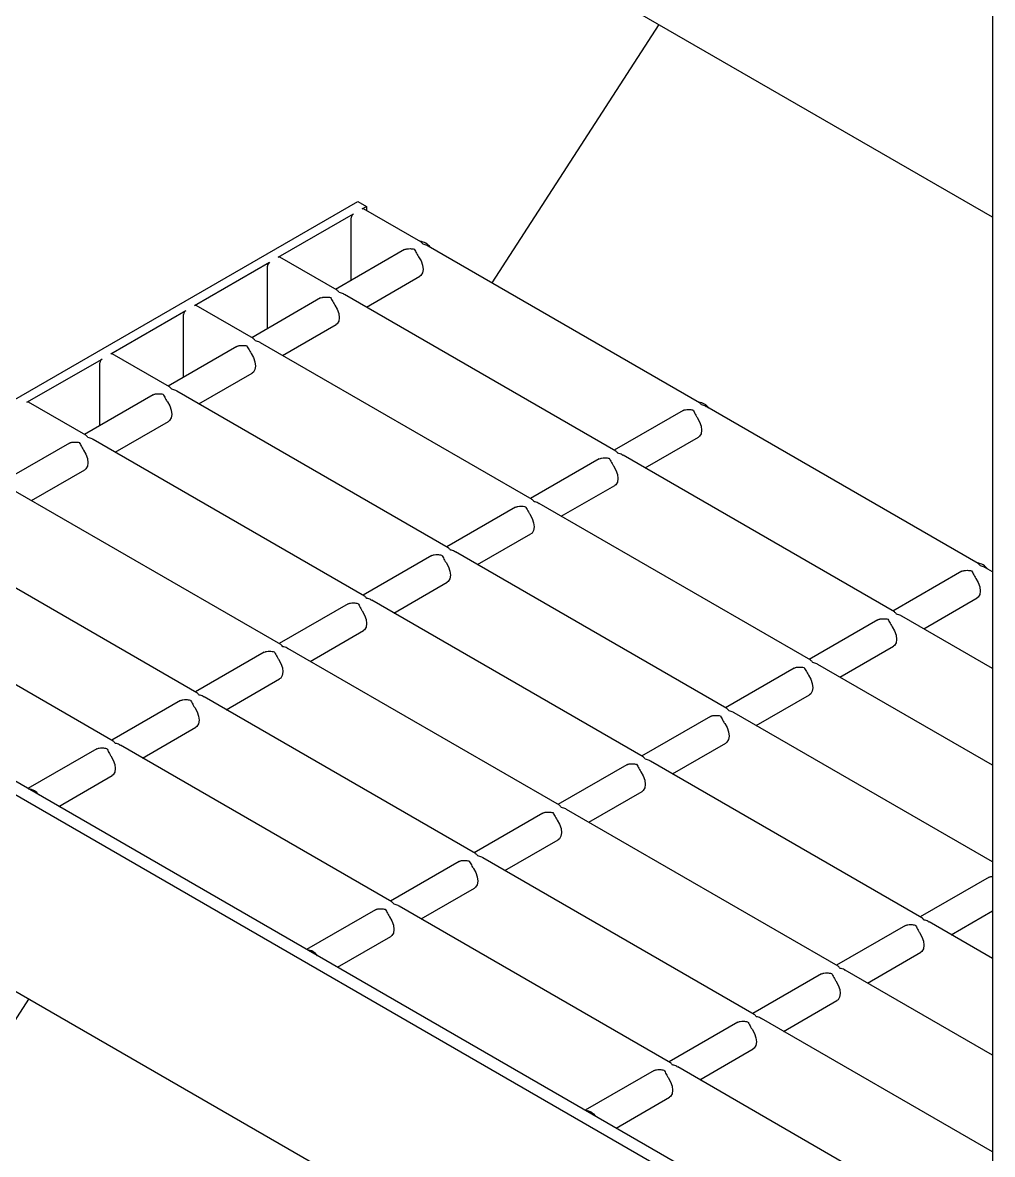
# Model space of a CAD drawing. Header units: millimetres. Extents: x 1293 to 41893, y 1011 to 26911.
# Drawn here: x 34844 to 35094, y 8206.7 to 8498.6 of the extents above; entities that cross this region are included whole.
import ezdxf

# ---------------------------------------------------------------- set-up
doc = ezdxf.new("R2010")
doc.units = ezdxf.units.MM
doc.header["$LTSCALE"] = 50
doc.layers.add('PASILLOS', color=2, linetype='Continuous')

msp = doc.modelspace()

# ---------------------------------------------------------------- linework, layer by layer
at = {"layer": 'PASILLOS', "linetype": 'Continuous', "lineweight": 25}
for p, q in [((35094.0444578, 8448.4187287), (34897.0391196, 8562.1474897)), ((35094.0444578, 8524.8622348), (35094.0444578, 7990.3312777)), ((35008.0706015, 8498.0503796), (34965.0149759, 8431.4756617)), ((34732.2879539, 8338.1013198), (34930.4148546, 8452.477545)), ((34930.4148546, 8452.477545), (34932.6634542, 8451.1794561)), ((34909.945881, 8438.0648803), (34929.2958581, 8449.2353843)), ((34931.5409221, 8450.5314321), (34932.6634542, 8451.1794561)), ((34946.7096436, 8442.0431051), (34931.9377649, 8450.5707291)), ((34932.6634542, 8451.1794561), (34932.6634542, 8450.1517976)), ((34928.7345921, 8432.1086493), (34928.7345921, 8448.263243)), ((34942.4658266, 8440.0355222), (34924.7315002, 8429.7977135)), ((34942.4658266, 8440.0355222), (34942.7662423, 8440.1629438)), ((35018.5516925, 8400.569573), (34948.5824244, 8440.9619718)), ((34888.3508399, 8425.5983284), (34907.700817, 8436.7688324)), ((34925.1146025, 8429.5765532), (34910.3427238, 8438.1041773)), ((34907.139551, 8419.6420974), (34907.139551, 8435.7966911)), ((34932.6696453, 8425.2151199), (34946.434254, 8433.1612594)), ((34996.9566514, 8388.1030212), (34926.9873833, 8428.4954199)), ((34903.5195614, 8417.1100014), (34888.7476827, 8425.6376254)), ((34920.8707855, 8427.5689703), (34903.1364591, 8417.3311616)), ((34920.8707855, 8427.5689703), (34921.1712012, 8427.6963919)), ((34866.7557988, 8413.1317765), (34886.1057759, 8424.3022805)), ((34885.5445099, 8407.1755455), (34885.5445099, 8423.3301393)), ((34911.0746042, 8412.748568), (34924.839213, 8420.6947075)), ((34899.2757444, 8415.1024185), (34881.541418, 8404.8646098)), ((34899.2757444, 8415.1024185), (34899.5761601, 8415.22984)), ((34975.3616103, 8375.6364693), (34905.3923422, 8416.028868)), ((34845.1607577, 8400.6652247), (34864.5107348, 8411.8357286)), ((34863.9494688, 8394.7089937), (34863.9494688, 8410.8635874)), ((34881.9245203, 8404.6434495), (34867.1526416, 8413.1710735)), ((34889.4795631, 8400.2820161), (34903.2441719, 8408.2281556)), ((34877.6807033, 8402.6358666), (34859.9463769, 8392.3980579)), ((34877.6807033, 8402.6358666), (34877.981119, 8402.7632882)), ((34953.7665692, 8363.1699174), (34883.7973011, 8403.5623162)), ((34860.3294792, 8392.1768976), (34845.5576005, 8400.7045217)), ((35090.3937415, 8359.0960409), (35020.4244733, 8399.4884397)), ((35014.3078755, 8398.5619901), (34996.5735491, 8388.3241814)), ((35014.3078755, 8398.5619901), (35014.6082913, 8398.6894117)), ((34867.884522, 8387.8154643), (34881.6491308, 8395.7616038)), ((34856.0856622, 8390.1693147), (34838.3513358, 8379.931506)), ((34856.0856622, 8390.1693147), (34856.3860779, 8390.2967363)), ((34932.1715281, 8350.7033656), (34862.20226, 8391.0957643)), ((35004.5116942, 8383.7415878), (35018.276303, 8391.6877273)), ((34992.7128344, 8386.0954383), (34974.978508, 8375.8576295)), ((34992.7128344, 8386.0954383), (34993.0132502, 8386.2228598)), ((35068.7987004, 8346.6294891), (34998.8294322, 8387.0218878)), ((34846.2894809, 8375.3489124), (34860.0540897, 8383.2950519)), ((34910.576487, 8338.2368137), (34840.6072189, 8378.6292124)), ((34982.9166531, 8371.2750359), (34996.6812619, 8379.2211754)), ((34971.1177934, 8373.6288864), (34953.3834669, 8363.3910777)), ((34971.1177934, 8373.6288864), (34971.4182091, 8373.756308)), ((35047.2036593, 8334.1629372), (34977.2343911, 8374.5553359)), ((34961.321612, 8358.808484), (34975.0862208, 8366.7546236)), ((34888.9814459, 8325.7702618), (34819.0121778, 8366.1626606)), ((34949.5227523, 8361.1623345), (34931.7884258, 8350.9245258)), ((34949.5227523, 8361.1623345), (34949.823168, 8361.2897561)), ((35025.6086182, 8321.6963853), (34955.63935, 8362.0887841)), ((35094.0444578, 8356.9885273), (35092.2665223, 8358.0149076)), ((35086.1499245, 8357.0884581), (35068.4155981, 8346.8506493)), ((35086.1499245, 8357.0884581), (35086.4503402, 8357.2158796)), ((34867.3864048, 8313.30371), (34797.4171367, 8353.6961087)), ((34939.7265709, 8346.3419322), (34953.4911797, 8354.2880717)), ((35094.0444578, 8154.0151882), (34755.9742633, 8349.1789573)), ((35094.0444578, 8157.5236974), (34759.1774361, 8350.8383142)), ((35004.0135771, 8309.2298335), (34934.0443089, 8349.6222322)), ((35076.3537432, 8342.2680557), (35090.118352, 8350.2141952)), ((34927.9277112, 8348.6957827), (34910.1933847, 8338.4579739)), ((34927.9277112, 8348.6957827), (34928.2281269, 8348.8232042)), ((35064.5548834, 8344.6219062), (35046.820557, 8334.3840975)), ((35064.5548834, 8344.6219062), (35064.8552991, 8344.7493278)), ((35094.0444578, 8332.0554235), (35070.6714812, 8345.5483557)), ((34918.1315298, 8333.8753803), (34931.8961386, 8341.8215198)), ((35054.7587021, 8329.8015038), (35068.5233109, 8337.7476433)), ((34906.3326701, 8336.2292308), (34888.5983436, 8325.9914221)), ((34906.3326701, 8336.2292308), (34906.6330858, 8336.3566524)), ((34982.418536, 8296.7632816), (34912.4492678, 8337.1556803)), ((35042.9598423, 8332.1553543), (35025.2255159, 8321.9175456)), ((35042.9598423, 8332.1553543), (35043.260258, 8332.2827759)), ((35094.0444578, 8307.1223198), (35049.0764401, 8333.0818039)), ((34896.5364887, 8321.4088284), (34910.3010975, 8329.354968)), ((34884.737629, 8323.7626789), (34867.0033025, 8313.5248702)), ((34884.737629, 8323.7626789), (34885.0380447, 8323.8901005)), ((34960.8234949, 8284.2967297), (34890.8542267, 8324.6891285)), ((35033.163661, 8317.334952), (35046.9282698, 8325.2810915)), ((35094.0444578, 8282.189216), (35027.481399, 8320.615252)), ((35021.3648012, 8319.6888025), (35003.6304748, 8309.4509937)), ((35021.3648012, 8319.6888025), (35021.6652169, 8319.816224)), ((34874.9414477, 8308.9422766), (34888.7060564, 8316.8884161)), ((34863.1425879, 8311.2961271), (34845.4082614, 8301.0583183)), ((34863.1425879, 8311.2961271), (34863.4430036, 8311.4235486)), ((34939.2284538, 8271.8301779), (34869.2591856, 8312.2225766)), ((35011.5686199, 8304.8684001), (35025.3332287, 8312.8145396)), ((35094.0444578, 8103.3385645), (34734.5365535, 8310.8780601)), ((34999.7697601, 8307.2222506), (34982.0354337, 8296.9844419)), ((34999.7697601, 8307.2222506), (35000.0701758, 8307.3496721)), ((35075.8556261, 8267.7563014), (35005.8863579, 8308.1487001)), ((34853.3464066, 8296.4757247), (34867.1110153, 8304.4218642)), ((34989.9735788, 8292.4018482), (35003.7381876, 8300.3479877)), ((34978.174719, 8294.7556987), (34960.4403926, 8284.51789)), ((34978.174719, 8294.7556987), (34978.4751347, 8294.8831203)), ((35054.260585, 8255.2897495), (34984.2913168, 8295.6821483)), ((34968.3785377, 8279.9352964), (34982.1431465, 8287.8814359)), ((34956.5796779, 8282.2891468), (34938.8453515, 8272.0513381)), ((34956.5796779, 8282.2891468), (34956.8800936, 8282.4165684)), ((35032.6655439, 8242.8231977), (34962.6962757, 8283.2155964)), ((35093.2068502, 8278.2152704), (35075.4725238, 8267.9774616)), ((35093.2068502, 8278.2152704), (35093.5072659, 8278.3426919)), ((34946.7834966, 8267.4687445), (34960.5481054, 8275.414884)), ((35011.0705028, 8230.3566458), (34941.1012346, 8270.7490445)), ((34934.9846368, 8269.822595), (34917.2503104, 8259.5847863)), ((34934.9846368, 8269.822595), (34935.2850525, 8269.9500165)), ((35083.4106689, 8263.394868), (35094.0444578, 8269.5336237)), ((35071.6118091, 8265.7487185), (35053.8774827, 8255.5109098)), ((35071.6118091, 8265.7487185), (35071.9122248, 8265.8761401)), ((35094.0444578, 8257.2561123), (35077.7284069, 8266.6751681)), ((34925.1884555, 8255.0021926), (34938.9530643, 8262.9483321)), ((35061.8156278, 8250.9283161), (35075.5802366, 8258.8744557)), ((35050.016768, 8253.2821666), (35032.2824416, 8243.0443579)), ((35050.016768, 8253.2821666), (35050.3171837, 8253.4095882)), ((35094.0444578, 8232.3230086), (35056.1333658, 8254.2086162)), ((34845.5680354, 8246.7809499), (34802.5124097, 8180.2062321)), ((35040.2205867, 8238.4617643), (35053.9851955, 8246.4079038)), ((35094.0444578, 8207.3899048), (35034.5383247, 8241.7420643)), ((35028.4217269, 8240.8156148), (35010.6874005, 8230.577806)), ((35028.4217269, 8240.8156148), (35028.7221426, 8240.9430363)), ((35018.6255456, 8225.9952124), (35032.3901544, 8233.9413519)), ((35006.8266858, 8228.3490629), (34989.0923594, 8218.1112542)), ((35006.8266858, 8228.3490629), (35007.1271015, 8228.4764845)), ((35082.9125517, 8188.8831137), (35012.9432836, 8229.2755124)), ((34997.0305045, 8213.5286605), (35010.7951133, 8221.4748001))]:
    msp.add_line(p, q, dxfattribs=at)
at = {"layer": 'PASILLOS', "linetype": 'Continuous', "lineweight": 25, "flags": 128}
for points in [[(34946.1338383, 8438.218872), (34946.7421215, 8437.1450084), (34947.1287203, 8436.0182774), (34947.256244, 8434.9476535), (34947.1123587, 8434.0366847), (34946.7109808, 8433.3734777), (34946.434254, 8433.1612594)], [(34924.5387972, 8425.7523201), (34925.1470804, 8424.6784566), (34925.5336792, 8423.5517255), (34925.6612029, 8422.4811016), (34925.5173177, 8421.5701329), (34925.1159397, 8420.9069258), (34924.839213, 8420.6947075)], [(34902.9437561, 8413.2857682), (34903.5520393, 8412.2119047), (34903.9386381, 8411.0851737), (34904.0661618, 8410.0145498), (34903.9222766, 8409.103581), (34903.5208986, 8408.440374), (34903.2441719, 8408.2281556)], [(34881.348715, 8400.8192164), (34881.9569982, 8399.7453528), (34882.343597, 8398.6186218), (34882.4711207, 8397.5479979), (34882.3272355, 8396.6370291), (34881.9258575, 8395.9738221), (34881.6491308, 8395.7616038)], [(35017.9758873, 8396.7453399), (35018.5841705, 8395.6714763), (35018.9707693, 8394.5447453), (35019.098293, 8393.4741214), (35018.9544077, 8392.5631526), (35018.5530297, 8391.8999456), (35018.276303, 8391.6877273)], [(34859.7536739, 8388.3526645), (34860.3619571, 8387.278801), (34860.7485559, 8386.1520699), (34860.8760796, 8385.081446), (34860.7321944, 8384.1704772), (34860.3308164, 8383.5072702), (34860.0540897, 8383.2950519)], [(34996.3808462, 8384.278788), (34996.9891294, 8383.2049245), (34997.3757282, 8382.0781935), (34997.5032519, 8381.0075695), (34997.3593666, 8380.0966008), (34996.9579886, 8379.4333937), (34996.6812619, 8379.2211754)], [(34974.7858051, 8371.8122361), (34975.3940883, 8370.7383726), (34975.7806871, 8369.6116416), (34975.9082108, 8368.5410177), (34975.7643255, 8367.6300489), (34975.3629475, 8366.9668419), (34975.0862208, 8366.7546236)], [(34953.190764, 8359.3456843), (34953.7990472, 8358.2718207), (34954.185646, 8357.1450897), (34954.3131697, 8356.0744658), (34954.1692844, 8355.163497), (34953.7679065, 8354.50029), (34953.4911797, 8354.2880717)], [(35089.8179363, 8355.2718078), (35090.4262194, 8354.1979443), (35090.8128183, 8353.0712132), (35090.9403419, 8352.0005893), (35090.7964567, 8351.0896206), (35090.3950787, 8350.4264135), (35090.118352, 8350.2141952)], [(34931.5957229, 8346.8791324), (34932.2040061, 8345.8052689), (34932.5906049, 8344.6785379), (34932.7181286, 8343.6079139), (34932.5742433, 8342.6969452), (34932.1728654, 8342.0337381), (34931.8961386, 8341.8215198)], [(35068.2228952, 8342.8052559), (35068.8311783, 8341.7313924), (35069.2177772, 8340.6046614), (35069.3453008, 8339.5340375), (35069.2014156, 8338.6230687), (35068.8000376, 8337.9598617), (35068.5233109, 8337.7476433)], [(34910.0006818, 8334.4125805), (34910.608965, 8333.338717), (34910.9955638, 8332.211986), (34911.1230875, 8331.1413621), (34910.9792022, 8330.2303933), (34910.5778243, 8329.5671863), (34910.3010975, 8329.354968)], [(35046.6278541, 8330.3387041), (35047.2361372, 8329.2648405), (35047.6227361, 8328.1381095), (35047.7502597, 8327.0674856), (35047.6063745, 8326.1565168), (35047.2049965, 8325.4933098), (35046.9282698, 8325.2810915)], [(34888.4056407, 8321.9460287), (34889.0139239, 8320.8721651), (34889.4005227, 8319.7454341), (34889.5280464, 8318.6748102), (34889.3841611, 8317.7638414), (34888.9827832, 8317.1006344), (34888.7060564, 8316.8884161)], [(35025.032813, 8317.8721522), (35025.6410961, 8316.7982887), (35026.027695, 8315.6715576), (35026.1552187, 8314.6009337), (35026.0113334, 8313.689965), (35025.6099554, 8313.0267579), (35025.3332287, 8312.8145396)], [(34866.8105996, 8309.4794768), (34867.4188828, 8308.4056133), (34867.8054816, 8307.2788823), (34867.9330053, 8306.2082583), (34867.78912, 8305.2972896), (34867.3877421, 8304.6340825), (34867.1110153, 8304.4218642)], [(35003.4377719, 8305.4056003), (35004.046055, 8304.3317368), (35004.4326539, 8303.2050058), (35004.5601776, 8302.1343819), (35004.4162923, 8301.2234131), (35004.0149143, 8300.5602061), (35003.7381876, 8300.3479877)], [(34981.8427308, 8292.9390485), (34982.4510139, 8291.8651849), (34982.8376128, 8290.7384539), (34982.9651365, 8289.66783), (34982.8212512, 8288.7568612), (34982.4198732, 8288.0936542), (34982.1431465, 8287.8814359)], [(34960.2476897, 8280.4724966), (34960.8559728, 8279.3986331), (34961.2425717, 8278.271902), (34961.3700954, 8277.2012781), (34961.2262101, 8276.2903094), (34960.8248321, 8275.6271023), (34960.5481054, 8275.414884)], [(34938.6526486, 8268.0059447), (34939.2609317, 8266.9320812), (34939.6475306, 8265.8053502), (34939.7750543, 8264.7347263), (34939.631169, 8263.8237575), (34939.229791, 8263.1605505), (34938.9530643, 8262.9483321)], [(35075.2798209, 8263.9320683), (35075.888104, 8262.8582047), (35076.2747028, 8261.7314737), (35076.4022265, 8260.6608498), (35076.2583413, 8259.749881), (35075.8569633, 8259.086674), (35075.5802366, 8258.8744557)], [(35053.6847798, 8251.4655164), (35054.2930629, 8250.3916528), (35054.6796617, 8249.2649218), (35054.8071854, 8248.1942979), (35054.6633002, 8247.2833291), (35054.2619222, 8246.6201221), (35053.9851955, 8246.4079038)], [(35032.0897387, 8238.9989645), (35032.6980218, 8237.925101), (35033.0846206, 8236.79837), (35033.2121443, 8235.727746), (35033.0682591, 8234.8167773), (35032.6668811, 8234.1535702), (35032.3901544, 8233.9413519)], [(35010.4946976, 8226.5324126), (35011.1029807, 8225.4585491), (35011.4895796, 8224.3318181), (35011.6171032, 8223.2611942), (35011.473218, 8222.3502254), (35011.07184, 8221.6870184), (35010.7951133, 8221.4748001)]]:
    msp.add_lwpolyline(points, dxfattribs=at)
at = {"layer": 'PASILLOS', "linetype": 'Continuous', "lineweight": 25}
for centre, radius, start, end in [((34929.9531699, 8448.207791), 1.2198388, 122.60547834, 177.394521514), ((34931.7734274, 8450.2068826), 0.3992382, 65.692880953, 125.617577477), ((34946.1662904, 8438.5429494), 3.6366978, 35.264662608, 84.740713925), ((34908.3581288, 8435.7412391), 1.2198388, 122.60547834, 177.394521514), ((34910.1783863, 8437.7403307), 0.3992382, 65.692880955, 125.617577475), ((34888.5833452, 8425.2737788), 0.3992382, 65.692880955, 125.617577476), ((34886.7630877, 8423.2746872), 1.2198388, 122.60547834, 177.394521514), ((34865.1680466, 8410.8081354), 1.2198388, 122.605478339, 177.394521515), ((34866.9883041, 8412.807227), 0.3992382, 65.692880952, 125.617577475), ((34845.393263, 8400.3406751), 0.3992382, 65.692880953, 125.617577475), ((35018.0083393, 8397.0694173), 3.6366978, 35.264662608, 84.740713925), ((35089.8503883, 8355.5958852), 3.6366978, 35.264662608, 84.740713925), ((34845.2480106, 8297.3370023), 3.6366978, 35.264662608, 84.740713925), ((34917.0900595, 8255.8634703), 3.6366978, 35.264662608, 84.740713925), ((34988.9321085, 8214.3899382), 3.6366978, 35.264662608, 84.740713925)]:
    msp.add_arc(centre, radius, start, end, dxfattribs=at)
for points, knots in [([(34942.7662423, 8440.1629438), (34942.8628649, 8440.1871809), (34943.1797404, 8440.2666668), (34943.953881, 8440.3222026), (34944.6439189, 8440.243775), (34945.0073829, 8440.1639112), (34945.0113063, 8440.1630491)], [0, 0, 0, 0, 0.1723614537, 0.5652622383, 0.9953071929, 1, 1, 1, 1]), ([(34945.0113063, 8440.1630491), (34945.0128049, 8440.1607812), (34945.2003906, 8439.8768962), (34945.4796041, 8439.349023), (34945.868121, 8438.6233355), (34946.0680256, 8438.3190493), (34946.1338383, 8438.218872)], [0, 0, 0, 0, 0.0046971273, 0.5879730072, 0.8643521995, 1, 1, 1, 1]), ([(34947.2563704, 8441.459097), (34947.2548721, 8441.4613601), (34947.0805221, 8441.7247211), (34946.8915058, 8441.8759537), (34946.7041138, 8442.0258868)], [0, 0, 0, 0, 0.0085933525, 1, 1, 1, 1]), ([(34948.5649779, 8440.9368556), (34948.4884535, 8440.9910694), (34948.09963, 8441.2665324), (34947.6236824, 8441.3776947), (34947.260293, 8441.4582277), (34947.2563704, 8441.459097)], [0, 0, 0, 0, 0.1951000564, 0.9913114514, 1, 1, 1, 1]), ([(34925.6613293, 8428.9925451), (34925.659831, 8428.9948083), (34925.485481, 8429.2581692), (34925.2964647, 8429.4094018), (34925.1090727, 8429.5593349)], [0, 0, 0, 0, 0.0085933525, 1, 1, 1, 1]), ([(34926.9699368, 8428.4703037), (34926.8934124, 8428.5245176), (34926.5045889, 8428.7999805), (34926.0286413, 8428.9111428), (34925.6652519, 8428.9916758), (34925.6613293, 8428.9925451)], [0, 0, 0, 0, 0.1951000564, 0.9913114514, 1, 1, 1, 1]), ([(34921.1712012, 8427.6963919), (34921.2678238, 8427.720629), (34921.5846993, 8427.800115), (34922.3588399, 8427.8556507), (34923.0488778, 8427.7772232), (34923.4123418, 8427.6973593), (34923.4162652, 8427.6964972)], [0, 0, 0, 0, 0.1723614537, 0.5652622383, 0.9953071929, 1, 1, 1, 1]), ([(34923.4162652, 8427.6964972), (34923.4177638, 8427.6942294), (34923.6053495, 8427.4103444), (34923.884563, 8426.8824712), (34924.2730799, 8426.1567836), (34924.4729845, 8425.8524974), (34924.5387972, 8425.7523201)], [0, 0, 0, 0, 0.0046971273, 0.5879730072, 0.8643521995, 1, 1, 1, 1]), ([(34904.0662882, 8416.5259933), (34904.0647899, 8416.5282564), (34903.8904399, 8416.7916173), (34903.7014236, 8416.94285), (34903.5140316, 8417.092783)], [0, 0, 0, 0, 0.0085933525, 1, 1, 1, 1]), ([(34905.3748957, 8416.0037518), (34905.2983713, 8416.0579657), (34904.9095478, 8416.3334287), (34904.4336002, 8416.4445909), (34904.0702108, 8416.5251239), (34904.0662882, 8416.5259933)], [0, 0, 0, 0, 0.1951000564, 0.9913114514, 1, 1, 1, 1]), ([(34899.5761601, 8415.22984), (34899.6727827, 8415.2540771), (34899.9896582, 8415.3335631), (34900.7637988, 8415.3890988), (34901.4538367, 8415.3106713), (34901.8173007, 8415.2308075), (34901.8212241, 8415.2299454)], [0, 0, 0, 0, 0.1723614537, 0.5652622383, 0.9953071929, 1, 1, 1, 1]), ([(34901.8212241, 8415.2299454), (34901.8227227, 8415.2276775), (34902.0103084, 8414.9437925), (34902.2895219, 8414.4159193), (34902.6780388, 8413.6902317), (34902.8779434, 8413.3859455), (34902.9437561, 8413.2857682)], [0, 0, 0, 0, 0.0046971273, 0.5879730072, 0.8643521995, 1, 1, 1, 1]), ([(34882.4712471, 8404.0594414), (34882.4697488, 8404.0617045), (34882.2953988, 8404.3250655), (34882.1063825, 8404.4762981), (34881.9189905, 8404.6262312)], [0, 0, 0, 0, 0.0085933525, 1, 1, 1, 1]), ([(34877.981119, 8402.7632882), (34878.0777416, 8402.7875253), (34878.3946171, 8402.8670112), (34879.1687578, 8402.922547), (34879.8587956, 8402.8441194), (34880.2222596, 8402.7642556), (34880.226183, 8402.7633935)], [0, 0, 0, 0, 0.1723614537, 0.5652622383, 0.9953071929, 1, 1, 1, 1]), ([(34880.226183, 8402.7633935), (34880.2276816, 8402.7611256), (34880.4152673, 8402.4772406), (34880.6944808, 8401.9493674), (34881.0829977, 8401.2236799), (34881.2829023, 8400.9193937), (34881.348715, 8400.8192164)], [0, 0, 0, 0, 0.0046971273, 0.5879730072, 0.8643521995, 1, 1, 1, 1]), ([(34883.7798546, 8403.5372), (34883.7033302, 8403.5914138), (34883.3145067, 8403.8668768), (34882.8385591, 8403.9780391), (34882.4751697, 8404.0585721), (34882.4712471, 8404.0594414)], [0, 0, 0, 0, 0.1951000564, 0.9913114514, 1, 1, 1, 1]), ([(35014.6082913, 8398.6894117), (35014.7049139, 8398.7136488), (35015.0217893, 8398.7931348), (35015.79593, 8398.8486705), (35016.4859679, 8398.770243), (35016.8494319, 8398.6903791), (35016.8533553, 8398.689517)], [0, 0, 0, 0, 0.17236145368, 0.56526223836, 0.99530719289, 1, 1, 1, 1]), ([(35019.0984193, 8399.9855649), (35019.0969211, 8399.9878281), (35018.9225711, 8400.251189), (35018.7335548, 8400.4024216), (35018.5461628, 8400.5523547)], [0, 0, 0, 0, 0.0085933525, 1, 1, 1, 1]), ([(35020.4070269, 8399.4633235), (35020.3305025, 8399.5175374), (35019.941679, 8399.7930003), (35019.4657314, 8399.9041626), (35019.102342, 8399.9846956), (35019.0984193, 8399.9855649)], [0, 0, 0, 0, 0.1951000565, 0.9913114514, 1, 1, 1, 1]), ([(35016.8533553, 8398.689517), (35016.8548539, 8398.6872492), (35017.0424395, 8398.4033641), (35017.321653, 8397.8754909), (35017.71017, 8397.1498034), (35017.9100746, 8396.8455172), (35017.9758873, 8396.7453399)], [0, 0, 0, 0, 0.0046971273, 0.5879730073, 0.8643521995, 1, 1, 1, 1]), ([(34856.3860779, 8390.2967363), (34856.4827005, 8390.3209734), (34856.799576, 8390.4004594), (34857.5737167, 8390.4559951), (34858.2637545, 8390.3775676), (34858.6272185, 8390.2977037), (34858.6311419, 8390.2968416)], [0, 0, 0, 0, 0.1723614537, 0.5652622383, 0.9953071929, 1, 1, 1, 1]), ([(34858.6311419, 8390.2968416), (34858.6326405, 8390.2945738), (34858.8202262, 8390.0106888), (34859.0994397, 8389.4828155), (34859.4879566, 8388.757128), (34859.6878612, 8388.4528418), (34859.7536739, 8388.3526645)], [0, 0, 0, 0, 0.0046971273, 0.5879730072, 0.8643521995, 1, 1, 1, 1]), ([(34860.876206, 8391.5928895), (34860.8747077, 8391.5951527), (34860.7003577, 8391.8585136), (34860.5113414, 8392.0097462), (34860.3239494, 8392.1596793)], [0, 0, 0, 0, 0.0085933525, 1, 1, 1, 1]), ([(34862.1848135, 8391.0706481), (34862.1082891, 8391.124862), (34861.7194656, 8391.4003249), (34861.243518, 8391.5114872), (34860.8801286, 8391.5920202), (34860.876206, 8391.5928895)], [0, 0, 0, 0, 0.1951000564, 0.9913114514, 1, 1, 1, 1]), ([(34997.5033782, 8387.519013), (34997.50188, 8387.5212762), (34997.32753, 8387.7846371), (34997.1385137, 8387.9358698), (34996.9511217, 8388.0858028)], [0, 0, 0, 0, 0.0085933525, 1, 1, 1, 1]), ([(34998.8119858, 8386.9967716), (34998.7354614, 8387.0509855), (34998.3466379, 8387.3264485), (34997.8706903, 8387.4376107), (34997.5073009, 8387.5181437), (34997.5033782, 8387.519013)], [0, 0, 0, 0, 0.1951000565, 0.9913114514, 1, 1, 1, 1]), ([(34993.0132502, 8386.2228598), (34993.1098728, 8386.2470969), (34993.4267482, 8386.3265829), (34994.2008889, 8386.3821186), (34994.8909268, 8386.3036911), (34995.2543908, 8386.2238273), (34995.2583142, 8386.2229652)], [0, 0, 0, 0, 0.1723614537, 0.5652622384, 0.9953071929, 1, 1, 1, 1]), ([(34995.2583142, 8386.2229652), (34995.2598128, 8386.2206973), (34995.4473984, 8385.9368123), (34995.7266119, 8385.4089391), (34996.1151289, 8384.6832515), (34996.3150335, 8384.3789653), (34996.3808462, 8384.278788)], [0, 0, 0, 0, 0.0046971273, 0.5879730073, 0.8643521995, 1, 1, 1, 1]), ([(34975.9083371, 8375.0524612), (34975.9068389, 8375.0547243), (34975.7324889, 8375.3180852), (34975.5434726, 8375.4693179), (34975.3560806, 8375.6192509)], [0, 0, 0, 0, 0.0085933525, 1, 1, 1, 1]), ([(34971.4182091, 8373.756308), (34971.5148317, 8373.7805451), (34971.8317071, 8373.860031), (34972.6058478, 8373.9155667), (34973.2958857, 8373.8371392), (34973.6593497, 8373.7572754), (34973.6632731, 8373.7564133)], [0, 0, 0, 0, 0.1723614537, 0.5652622384, 0.9953071929, 1, 1, 1, 1]), ([(34973.6632731, 8373.7564133), (34973.6647717, 8373.7541454), (34973.8523573, 8373.4702604), (34974.1315708, 8372.9423872), (34974.5200878, 8372.2166996), (34974.7199924, 8371.9124134), (34974.7858051, 8371.8122361)], [0, 0, 0, 0, 0.0046971273, 0.5879730073, 0.8643521995, 1, 1, 1, 1]), ([(34977.2169447, 8374.5302197), (34977.1404203, 8374.5844336), (34976.7515968, 8374.8598966), (34976.2756492, 8374.9710588), (34975.9122598, 8375.0515919), (34975.9083371, 8375.0524612)], [0, 0, 0, 0, 0.1951000565, 0.9913114514, 1, 1, 1, 1]), ([(34949.823168, 8361.2897561), (34949.9197906, 8361.3139932), (34950.236666, 8361.3934791), (34951.0108067, 8361.4490149), (34951.7008446, 8361.3705874), (34952.0643086, 8361.2907235), (34952.068232, 8361.2898614)], [0, 0, 0, 0, 0.1723614537, 0.5652622384, 0.9953071929, 1, 1, 1, 1]), ([(34952.068232, 8361.2898614), (34952.0697306, 8361.2875936), (34952.2573163, 8361.0037085), (34952.5365297, 8360.4758353), (34952.9250467, 8359.7501478), (34953.1249513, 8359.4458616), (34953.190764, 8359.3456843)], [0, 0, 0, 0, 0.0046971273, 0.5879730073, 0.8643521995, 1, 1, 1, 1]), ([(34954.313296, 8362.5859093), (34954.3117978, 8362.5881725), (34954.1374478, 8362.8515334), (34953.9484315, 8363.002766), (34953.7610395, 8363.1526991)], [0, 0, 0, 0, 0.0085933525, 1, 1, 1, 1]), ([(34955.6219036, 8362.0636679), (34955.5453792, 8362.1178818), (34955.1565557, 8362.3933447), (34954.6806081, 8362.504507), (34954.3172187, 8362.58504), (34954.313296, 8362.5859093)], [0, 0, 0, 0, 0.1951000565, 0.9913114514, 1, 1, 1, 1]), ([(35090.9404683, 8358.5120328), (35090.93897, 8358.514296), (35090.7646201, 8358.7776569), (35090.5756038, 8358.9288895), (35090.3882118, 8359.0788226)], [0, 0, 0, 0, 0.0085933525, 1, 1, 1, 1]), ([(35092.2490758, 8357.9897914), (35092.1725515, 8358.0440053), (35091.783728, 8358.3194682), (35091.3077804, 8358.4306305), (35090.9443909, 8358.5111635), (35090.9404683, 8358.5120328)], [0, 0, 0, 0, 0.1951000565, 0.9913114514, 1, 1, 1, 1]), ([(35086.4503402, 8357.2158796), (35086.5469628, 8357.2401167), (35086.8638383, 8357.3196027), (35087.637979, 8357.3751384), (35088.3280169, 8357.2967109), (35088.6914808, 8357.216847), (35088.6954043, 8357.2159849)], [0, 0, 0, 0, 0.1723614537, 0.5652622384, 0.9953071929, 1, 1, 1, 1]), ([(35088.6954043, 8357.2159849), (35088.6969028, 8357.2137171), (35088.8844885, 8356.9298321), (35089.163702, 8356.4019589), (35089.552219, 8355.6762713), (35089.7521236, 8355.3719851), (35089.8179363, 8355.2718078)], [0, 0, 0, 0, 0.0046971273, 0.5879730074, 0.8643521995, 1, 1, 1, 1]), ([(34932.7182549, 8350.1193574), (34932.7167567, 8350.1216206), (34932.5424067, 8350.3849815), (34932.3533904, 8350.5362141), (34932.1659984, 8350.6861472)], [0, 0, 0, 0, 0.0085933525, 1, 1, 1, 1]), ([(34934.0268625, 8349.597116), (34933.9503381, 8349.6513299), (34933.5615146, 8349.9267928), (34933.085567, 8350.0379551), (34932.7221776, 8350.1184881), (34932.7182549, 8350.1193574)], [0, 0, 0, 0, 0.1951000565, 0.9913114514, 1, 1, 1, 1]), ([(34928.2281269, 8348.8232042), (34928.3247495, 8348.8474413), (34928.6416249, 8348.9269273), (34929.4157656, 8348.982463), (34930.1058035, 8348.9040355), (34930.4692675, 8348.8241717), (34930.4731909, 8348.8233096)], [0, 0, 0, 0, 0.1723614537, 0.5652622384, 0.9953071929, 1, 1, 1, 1]), ([(34930.4731909, 8348.8233096), (34930.4746895, 8348.8210417), (34930.6622752, 8348.5371567), (34930.9414887, 8348.0092835), (34931.3300056, 8347.2835959), (34931.5299102, 8346.9793097), (34931.5957229, 8346.8791324)], [0, 0, 0, 0, 0.0046971273, 0.5879730073, 0.8643521995, 1, 1, 1, 1]), ([(35069.3454272, 8346.045481), (35069.3439289, 8346.0477441), (35069.169579, 8346.311105), (35068.9805627, 8346.4623377), (35068.7931707, 8346.6122707)], [0, 0, 0, 0, 0.0085933525, 1, 1, 1, 1]), ([(35064.8552991, 8344.7493278), (35064.9519217, 8344.7735648), (35065.2687972, 8344.8530508), (35066.0429379, 8344.9085865), (35066.7329758, 8344.830159), (35067.0964397, 8344.7502952), (35067.1003632, 8344.7494331)], [0, 0, 0, 0, 0.1723614537, 0.56526223839, 0.99530719289, 1, 1, 1, 1]), ([(35067.1003632, 8344.7494331), (35067.1018617, 8344.7471652), (35067.2894474, 8344.4632802), (35067.5686609, 8343.935407), (35067.9571779, 8343.2097194), (35068.1570825, 8342.9054332), (35068.2228952, 8342.8052559)], [0, 0, 0, 0, 0.00469712726, 0.58797300735, 0.86435219951, 1, 1, 1, 1]), ([(35070.6540347, 8345.5232395), (35070.5775104, 8345.5774534), (35070.1886869, 8345.8529164), (35069.7127393, 8345.9640786), (35069.3493498, 8346.0446116), (35069.3454272, 8346.045481)], [0, 0, 0, 0, 0.19510005652, 0.99131145138, 1, 1, 1, 1]), ([(34911.1232138, 8337.6528056), (34911.1217156, 8337.6550687), (34910.9473656, 8337.9184296), (34910.7583493, 8338.0696623), (34910.5709573, 8338.2195953)], [0, 0, 0, 0, 0.0085933525, 1, 1, 1, 1]), ([(34912.4318214, 8337.1305641), (34912.355297, 8337.184778), (34911.9664735, 8337.460241), (34911.4905259, 8337.5714032), (34911.1271365, 8337.6519362), (34911.1232138, 8337.6528056)], [0, 0, 0, 0, 0.1951000565, 0.9913114514, 1, 1, 1, 1]), ([(34906.6330858, 8336.3566524), (34906.7297084, 8336.3808895), (34907.0465838, 8336.4603754), (34907.8207245, 8336.5159111), (34908.5107624, 8336.4374836), (34908.8742264, 8336.3576198), (34908.8781498, 8336.3567577)], [0, 0, 0, 0, 0.17236145368, 0.56526223836, 0.99530719289, 1, 1, 1, 1]), ([(34908.8781498, 8336.3567577), (34908.8796484, 8336.3544898), (34909.0672341, 8336.0706048), (34909.3464476, 8335.5427316), (34909.7349645, 8334.817044), (34909.9348691, 8334.5127578), (34910.0006818, 8334.4125805)], [0, 0, 0, 0, 0.0046971273, 0.5879730073, 0.8643521995, 1, 1, 1, 1]), ([(35043.260258, 8332.2827759), (35043.3568806, 8332.307013), (35043.6737561, 8332.3864989), (35044.4478968, 8332.4420347), (35045.1379347, 8332.3636071), (35045.5013986, 8332.2837433), (35045.5053221, 8332.2828812)], [0, 0, 0, 0, 0.1723614537, 0.56526223839, 0.99530719289, 1, 1, 1, 1]), ([(35045.5053221, 8332.2828812), (35045.5068206, 8332.2806133), (35045.6944063, 8331.9967283), (35045.9736198, 8331.4688551), (35046.3621368, 8330.7431676), (35046.5620414, 8330.4388814), (35046.6278541, 8330.3387041)], [0, 0, 0, 0, 0.0046971273, 0.5879730074, 0.8643521995, 1, 1, 1, 1]), ([(35047.7503861, 8333.5789291), (35047.7488878, 8333.5811922), (35047.5745379, 8333.8445532), (35047.3855216, 8333.9957858), (35047.1981296, 8334.1457189)], [0, 0, 0, 0, 0.0085933525, 1, 1, 1, 1]), ([(35049.0589936, 8333.0566877), (35048.9824693, 8333.1109015), (35048.5936458, 8333.3863645), (35048.1176982, 8333.4975268), (35047.7543087, 8333.5780598), (35047.7503861, 8333.5789291)], [0, 0, 0, 0, 0.1951000565, 0.9913114514, 1, 1, 1, 1]), ([(34885.0380447, 8323.8901005), (34885.1346673, 8323.9143376), (34885.4515427, 8323.9938235), (34886.2256834, 8324.0493593), (34886.9157213, 8323.9709317), (34887.2791853, 8323.8910679), (34887.2831087, 8323.8902058)], [0, 0, 0, 0, 0.17236145368, 0.56526223836, 0.99530719289, 1, 1, 1, 1]), ([(34887.2831087, 8323.8902058), (34887.2846073, 8323.887938), (34887.472193, 8323.6040529), (34887.7514065, 8323.0761797), (34888.1399234, 8322.3504922), (34888.339828, 8322.046206), (34888.4056407, 8321.9460287)], [0, 0, 0, 0, 0.0046971273, 0.5879730073, 0.8643521995, 1, 1, 1, 1]), ([(34889.5281727, 8325.1862537), (34889.5266745, 8325.1885169), (34889.3523245, 8325.4518778), (34889.1633082, 8325.6031104), (34888.9759162, 8325.7530435)], [0, 0, 0, 0, 0.0085933525, 1, 1, 1, 1]), ([(34890.8367803, 8324.6640123), (34890.7602559, 8324.7182262), (34890.3714324, 8324.9936891), (34889.8954848, 8325.1048514), (34889.5320954, 8325.1853844), (34889.5281727, 8325.1862537)], [0, 0, 0, 0, 0.1951000565, 0.9913114514, 1, 1, 1, 1]), ([(35021.6652169, 8319.816224), (35021.7618395, 8319.8404611), (35022.078715, 8319.9199471), (35022.8528557, 8319.9754828), (35023.5428936, 8319.8970553), (35023.9063575, 8319.8171914), (35023.910281, 8319.8163293)], [0, 0, 0, 0, 0.1723614537, 0.56526223839, 0.99530719289, 1, 1, 1, 1]), ([(35026.155345, 8321.1123772), (35026.1538467, 8321.1146404), (35025.9794968, 8321.3780013), (35025.7904805, 8321.5292339), (35025.6030885, 8321.679167)], [0, 0, 0, 0, 0.0085933525, 1, 1, 1, 1]), ([(35027.4639525, 8320.5901358), (35027.3874282, 8320.6443497), (35026.9986047, 8320.9198126), (35026.5226571, 8321.0309749), (35026.1592676, 8321.1115079), (35026.155345, 8321.1123772)], [0, 0, 0, 0, 0.1951000565, 0.9913114514, 1, 1, 1, 1]), ([(35023.910281, 8319.8163293), (35023.9117795, 8319.8140615), (35024.0993652, 8319.5301765), (35024.3785787, 8319.0023033), (35024.7670957, 8318.2766157), (35024.9670003, 8317.9723295), (35025.032813, 8317.8721522)], [0, 0, 0, 0, 0.0046971273, 0.5879730074, 0.8643521995, 1, 1, 1, 1]), ([(34863.4430036, 8311.4235486), (34863.5396262, 8311.4477857), (34863.8565016, 8311.5272717), (34864.6306423, 8311.5828074), (34865.3206802, 8311.5043799), (34865.6841442, 8311.4245161), (34865.6880676, 8311.423654)], [0, 0, 0, 0, 0.17236145368, 0.56526223836, 0.99530719289, 1, 1, 1, 1]), ([(34865.6880676, 8311.423654), (34865.6895662, 8311.4213861), (34865.8771519, 8311.1375011), (34866.1563654, 8310.6096279), (34866.5448823, 8309.8839403), (34866.7447869, 8309.5796541), (34866.8105996, 8309.4794768)], [0, 0, 0, 0, 0.0046971273, 0.5879730073, 0.8643521995, 1, 1, 1, 1]), ([(34867.9331316, 8312.7197018), (34867.9316334, 8312.721965), (34867.7572834, 8312.9853259), (34867.5682671, 8313.1365585), (34867.3808751, 8313.2864916)], [0, 0, 0, 0, 0.0085933525, 1, 1, 1, 1]), ([(34869.2417392, 8312.1974604), (34869.1652148, 8312.2516743), (34868.7763913, 8312.5271372), (34868.3004437, 8312.6382995), (34867.9370543, 8312.7188325), (34867.9331316, 8312.7197018)], [0, 0, 0, 0, 0.1951000565, 0.9913114514, 1, 1, 1, 1]), ([(35004.5603039, 8308.6458254), (35004.5588056, 8308.6480885), (35004.3844557, 8308.9114494), (35004.1954394, 8309.0626821), (35004.0080474, 8309.2126151)], [0, 0, 0, 0, 0.0085933525, 1, 1, 1, 1]), ([(35005.8689114, 8308.1235839), (35005.7923871, 8308.1777978), (35005.4035636, 8308.4532608), (35004.927616, 8308.564423), (35004.5642265, 8308.644956), (35004.5603039, 8308.6458254)], [0, 0, 0, 0, 0.19510005652, 0.99131145138, 1, 1, 1, 1]), ([(35000.0701758, 8307.3496721), (35000.1667984, 8307.3739092), (35000.4836739, 8307.4533952), (35001.2578146, 8307.5089309), (35001.9478525, 8307.4305034), (35002.3113164, 8307.3506396), (35002.3152399, 8307.3497775)], [0, 0, 0, 0, 0.1723614537, 0.5652622384, 0.9953071929, 1, 1, 1, 1]), ([(35002.3152399, 8307.3497775), (35002.3167384, 8307.3475096), (35002.5043241, 8307.0636246), (35002.7835376, 8306.5357514), (35003.1720546, 8305.8100638), (35003.3719592, 8305.5057776), (35003.4377719, 8305.4056003)], [0, 0, 0, 0, 0.0046971273, 0.5879730074, 0.8643521995, 1, 1, 1, 1]), ([(34982.9652628, 8296.1792735), (34982.9637645, 8296.1815366), (34982.7894146, 8296.4448976), (34982.6003983, 8296.5961302), (34982.4130063, 8296.7460633)], [0, 0, 0, 0, 0.0085933525, 1, 1, 1, 1]), ([(34978.4751347, 8294.8831203), (34978.5717574, 8294.9073574), (34978.8886328, 8294.9868433), (34979.6627735, 8295.0423791), (34980.3528114, 8294.9639515), (34980.7162753, 8294.8840877), (34980.7201988, 8294.8832256)], [0, 0, 0, 0, 0.1723614537, 0.5652622384, 0.9953071929, 1, 1, 1, 1]), ([(34980.7201988, 8294.8832256), (34980.7216973, 8294.8809577), (34980.909283, 8294.5970727), (34981.1884965, 8294.0691995), (34981.5770135, 8293.343512), (34981.7769181, 8293.0392258), (34981.8427308, 8292.9390485)], [0, 0, 0, 0, 0.0046971273, 0.5879730074, 0.8643521995, 1, 1, 1, 1]), ([(34984.2738704, 8295.6570321), (34984.197346, 8295.7112459), (34983.8085225, 8295.9867089), (34983.3325749, 8296.0978712), (34982.9691854, 8296.1784042), (34982.9652628, 8296.1792735)], [0, 0, 0, 0, 0.1951000565, 0.9913114514, 1, 1, 1, 1]), ([(34956.8800936, 8282.4165684), (34956.9767163, 8282.4408055), (34957.2935917, 8282.5202915), (34958.0677324, 8282.5758272), (34958.7577703, 8282.4973997), (34959.1212342, 8282.4175358), (34959.1251577, 8282.4166737)], [0, 0, 0, 0, 0.1723614537, 0.5652622384, 0.9953071929, 1, 1, 1, 1]), ([(34959.1251577, 8282.4166737), (34959.1266562, 8282.4144059), (34959.3142419, 8282.1305209), (34959.5934554, 8281.6026477), (34959.9819724, 8280.8769601), (34960.181877, 8280.5726739), (34960.2476897, 8280.4724966)], [0, 0, 0, 0, 0.0046971273, 0.5879730074, 0.8643521995, 1, 1, 1, 1]), ([(34961.3702217, 8283.7127216), (34961.3687235, 8283.7149848), (34961.1943735, 8283.9783457), (34961.0053572, 8284.1295783), (34960.8179652, 8284.2795114)], [0, 0, 0, 0, 0.0085933525, 1, 1, 1, 1]), ([(34962.6788293, 8283.1904802), (34962.6023049, 8283.2446941), (34962.2134814, 8283.520157), (34961.7375338, 8283.6313193), (34961.3741443, 8283.7118523), (34961.3702217, 8283.7127216)], [0, 0, 0, 0, 0.1951000565, 0.9913114514, 1, 1, 1, 1]), ([(35093.5072659, 8278.3426919), (35093.5995145, 8278.369727), (35093.748917, 8278.4135121), (35093.9626821, 8278.4235868), (35094.0444578, 8278.4274408)], [0, 0, 0, 0, 0.6174502546, 1, 1, 1, 1]), ([(34939.7751806, 8271.2461698), (34939.7736824, 8271.2484329), (34939.5993324, 8271.5117938), (34939.4103161, 8271.6630265), (34939.2229241, 8271.8129595)], [0, 0, 0, 0, 0.0085933525, 1, 1, 1, 1]), ([(34941.0837882, 8270.7239283), (34941.0072638, 8270.7781422), (34940.6184403, 8271.0536052), (34940.1424927, 8271.1647674), (34939.7791032, 8271.2453004), (34939.7751806, 8271.2461698)], [0, 0, 0, 0, 0.1951000565, 0.9913114514, 1, 1, 1, 1]), ([(34935.2850525, 8269.9500165), (34935.3816752, 8269.9742536), (34935.6985506, 8270.0537396), (34936.4726913, 8270.1092753), (34937.1627292, 8270.0308478), (34937.5261931, 8269.950984), (34937.5301166, 8269.9501219)], [0, 0, 0, 0, 0.1723614537, 0.5652622384, 0.9953071929, 1, 1, 1, 1]), ([(34937.5301166, 8269.9501219), (34937.5316151, 8269.947854), (34937.7192008, 8269.663969), (34937.9984143, 8269.1360958), (34938.3869313, 8268.4104082), (34938.5868359, 8268.106122), (34938.6526486, 8268.0059447)], [0, 0, 0, 0, 0.0046971273, 0.5879730074, 0.8643521995, 1, 1, 1, 1]), ([(35076.4023529, 8267.1722933), (35076.4008546, 8267.1745564), (35076.2265046, 8267.4379173), (35076.0374884, 8267.58915), (35075.8500963, 8267.739083)], [0, 0, 0, 0, 0.0085933525, 1, 1, 1, 1]), ([(35071.9122248, 8265.8761401), (35072.0088474, 8265.9003772), (35072.3257229, 8265.9798631), (35073.0998636, 8266.0353989), (35073.7899014, 8265.9569713), (35074.1533654, 8265.8771075), (35074.1572888, 8265.8762454)], [0, 0, 0, 0, 0.1723614537, 0.5652622384, 0.9953071929, 1, 1, 1, 1]), ([(35074.1572888, 8265.8762454), (35074.1587874, 8265.8739775), (35074.3463731, 8265.5900925), (35074.6255866, 8265.0622193), (35075.0141036, 8264.3365317), (35075.2140081, 8264.0322456), (35075.2798209, 8263.9320683)], [0, 0, 0, 0, 0.00469712726, 0.58797300742, 0.86435219951, 1, 1, 1, 1]), ([(35077.7109604, 8266.6500518), (35077.634436, 8266.7042657), (35077.2456126, 8266.9797287), (35076.769665, 8267.0908909), (35076.4062755, 8267.171424), (35076.4023529, 8267.1722933)], [0, 0, 0, 0, 0.1951000566, 0.9913114514, 1, 1, 1, 1]), ([(35050.3171837, 8253.4095882), (35050.4138063, 8253.4338253), (35050.7306818, 8253.5133113), (35051.5048225, 8253.568847), (35052.1948603, 8253.4904195), (35052.5583243, 8253.4105556), (35052.5622477, 8253.4096935)], [0, 0, 0, 0, 0.1723614537, 0.5652622384, 0.9953071929, 1, 1, 1, 1]), ([(35052.5622477, 8253.4096935), (35052.5637463, 8253.4074257), (35052.751332, 8253.1235406), (35053.0305455, 8252.5956674), (35053.4190625, 8251.8699799), (35053.618967, 8251.5656937), (35053.6847798, 8251.4655164)], [0, 0, 0, 0, 0.00469712726, 0.58797300742, 0.86435219951, 1, 1, 1, 1]), ([(35054.8073118, 8254.7057414), (35054.8058135, 8254.7080046), (35054.6314636, 8254.9713655), (35054.4424473, 8255.1225981), (35054.2550552, 8255.2725312)], [0, 0, 0, 0, 0.0085933525, 1, 1, 1, 1]), ([(35056.1159193, 8254.1835), (35056.0393949, 8254.2377139), (35055.6505715, 8254.5131768), (35055.1746239, 8254.6243391), (35054.8112344, 8254.7048721), (35054.8073118, 8254.7057414)], [0, 0, 0, 0, 0.1951000566, 0.9913114514, 1, 1, 1, 1]), ([(35033.2122707, 8242.2391895), (35033.2107724, 8242.2414527), (35033.0364225, 8242.5048136), (35032.8474062, 8242.6560463), (35032.6600141, 8242.8059793)], [0, 0, 0, 0, 0.0085933525, 1, 1, 1, 1]), ([(35034.5208782, 8241.7169481), (35034.4443539, 8241.771162), (35034.0555304, 8242.046625), (35033.5795828, 8242.1577872), (35033.2161933, 8242.2383202), (35033.2122707, 8242.2391895)], [0, 0, 0, 0, 0.1951000566, 0.9913114514, 1, 1, 1, 1]), ([(35028.7221426, 8240.9430363), (35028.8187652, 8240.9672734), (35029.1356407, 8241.0467594), (35029.9097814, 8241.1022951), (35030.5998193, 8241.0238676), (35030.9632832, 8240.9440038), (35030.9672066, 8240.9431417)], [0, 0, 0, 0, 0.1723614537, 0.5652622384, 0.9953071929, 1, 1, 1, 1]), ([(35030.9672066, 8240.9431417), (35030.9687052, 8240.9408738), (35031.1562909, 8240.6569888), (35031.4355044, 8240.1291156), (35031.8240214, 8239.403428), (35032.0239259, 8239.0991418), (35032.0897387, 8238.9989645)], [0, 0, 0, 0, 0.0046971273, 0.5879730074, 0.8643521995, 1, 1, 1, 1]), ([(35011.6172296, 8229.7726377), (35011.6157313, 8229.7749008), (35011.4413814, 8230.0382617), (35011.2523651, 8230.1894944), (35011.0649731, 8230.3394274)], [0, 0, 0, 0, 0.0085933525, 1, 1, 1, 1]), ([(35012.9258371, 8229.2503962), (35012.8493128, 8229.3046101), (35012.4604893, 8229.5800731), (35011.9845417, 8229.6912353), (35011.6211522, 8229.7717684), (35011.6172296, 8229.7726377)], [0, 0, 0, 0, 0.1951000566, 0.9913114514, 1, 1, 1, 1]), ([(35007.1271015, 8228.4764845), (35007.2237241, 8228.5007216), (35007.5405996, 8228.5802075), (35008.3147403, 8228.6357433), (35009.0047782, 8228.5573157), (35009.3682421, 8228.4774519), (35009.3721655, 8228.4765898)], [0, 0, 0, 0, 0.1723614537, 0.5652622384, 0.9953071929, 1, 1, 1, 1]), ([(35009.3721655, 8228.4765898), (35009.3736641, 8228.4743219), (35009.5612498, 8228.1904369), (35009.8404633, 8227.6625637), (35010.2289803, 8226.9368761), (35010.4288848, 8226.6325899), (35010.4946976, 8226.5324126)], [0, 0, 0, 0, 0.0046971273, 0.5879730074, 0.8643521995, 1, 1, 1, 1])]:
    msp.add_open_spline(points, degree=3, knots=knots, dxfattribs=at)

doc.saveas('drawing.dxf')
